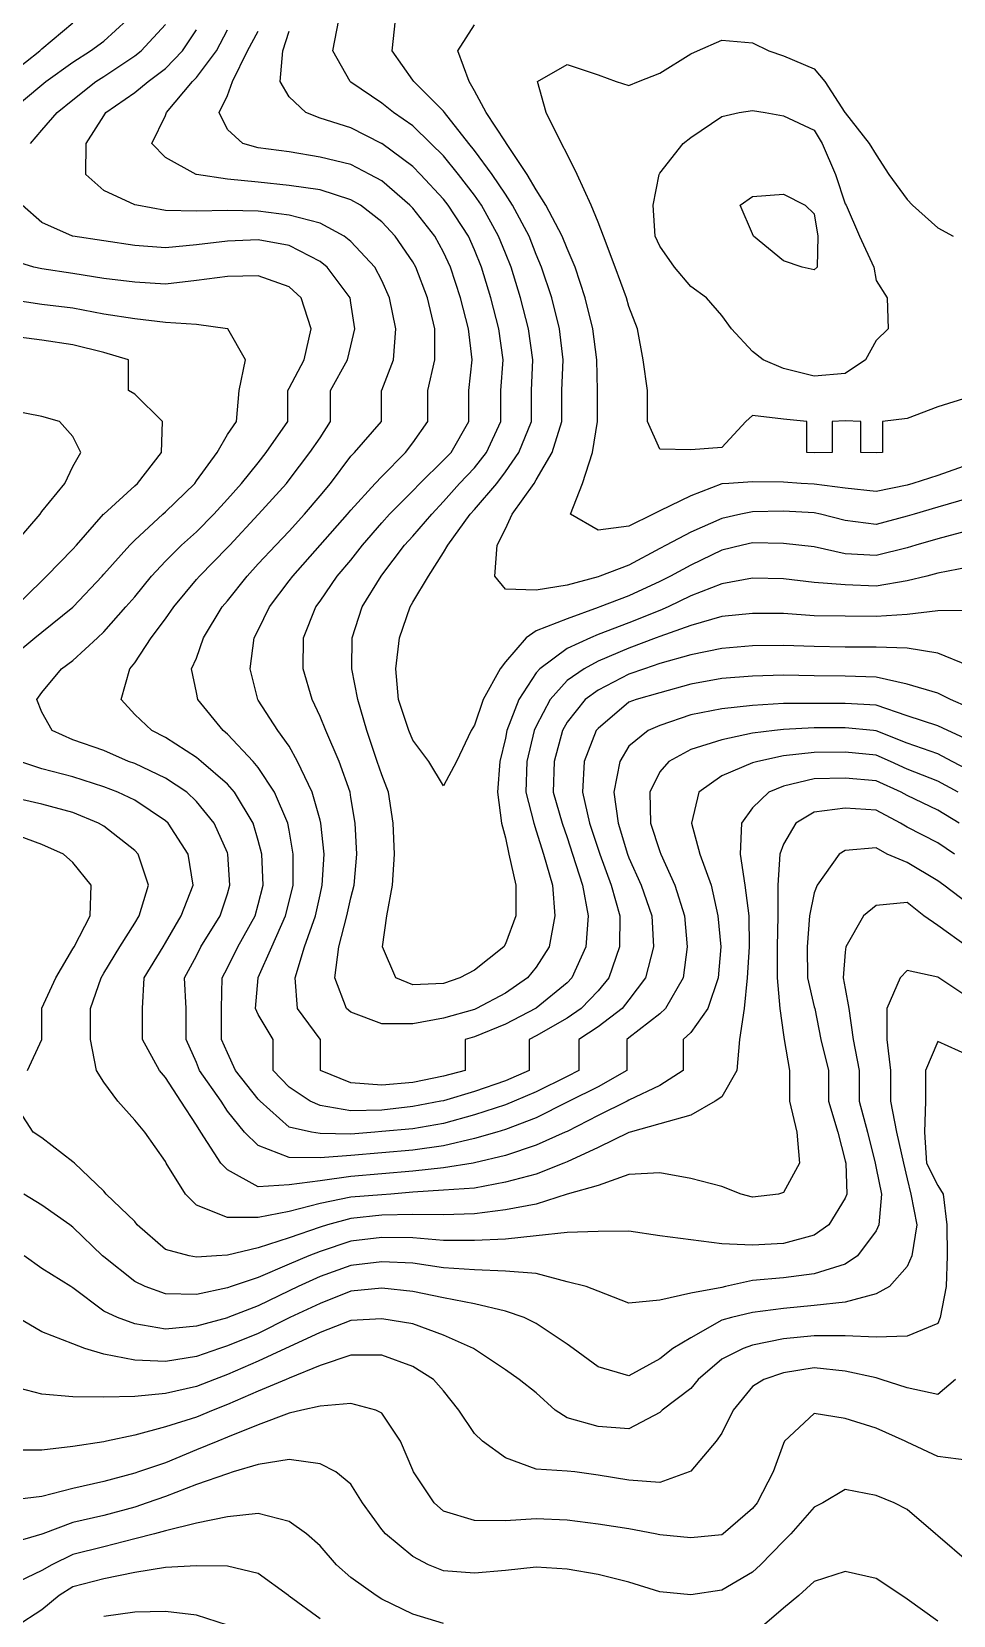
# Model space of a CAD drawing. Header units: inches. Extents: x 450896 to 463247, y 7386701 to 7399440.
# Drawn here: x 452295 to 453169, y 7389588 to 7391089 of the extents above; entities that cross this region are included whole.
import ezdxf

# ---------------------------------------------------------------- set-up
doc = ezdxf.new("R2010")
doc.units = ezdxf.units.IN
doc.header["$MEASUREMENT"] = 0

msp = doc.modelspace()

# ---------------------------------------------------------------- linework, layer by layer
for points, elevation in [([(452275.7, 7391014), (452304.9, 7391038.4), (452308.6, 7391041.3), (452334.2, 7391059.7), (452351, 7391070.6), (452363.5, 7391079.7), (452385.7, 7391099.8)], 560), ([(452275.7, 7391049.1), (452302.9, 7391070.6), (452304.9, 7391072.3), (452334.2, 7391097)], 540), ([(452294, 7390982.7), (452304.9, 7390995.3), (452319.2, 7391012), (452334.2, 7391024), (452356, 7391041.3), (452363.5, 7391046.2), (452392.8, 7391065.9), (452398.8, 7391070.6), (452422.1, 7391095.5)], 580), ([(453183.6, 7390615.9), (453154.3, 7390607.8), (453133.5, 7390602), (453125, 7390599.5), (453095.7, 7390592.2), (453066.4, 7390593.6), (453037.1, 7390600.4), (453022.5, 7390602), (453007.8, 7390603.4), (452978.5, 7390604.1), (452969, 7390602), (452949.3, 7390597.3), (452920, 7390582.9), (452900.9, 7390572.7), (452890.7, 7390567.6), (452861.4, 7390554), (452833.9, 7390543.4), (452832.1, 7390542.8), (452802.8, 7390532.2), (452773.5, 7390520.6), (452763.8, 7390514.1), (452744.2, 7390491.3), (452739.2, 7390484.8), (452723.3, 7390455.5), (452715, 7390431.2), (452711.8, 7390426.2), (452698, 7390397), (452685.7, 7390373.8), (452671.8, 7390397), (452656.4, 7390417), (452652.6, 7390426.2), (452642.8, 7390455.5), (452640.3, 7390484.8), (452644, 7390514.1), (452653.9, 7390543.4), (452656.4, 7390547.8), (452671.3, 7390572.7), (452685.7, 7390595.1), (452689.6, 7390602), (452710.9, 7390631.3), (452715, 7390635.7), (452736.2, 7390660.5), (452744.2, 7390671.3), (452756.9, 7390689.8), (452769.1, 7390719.1), (452769.1, 7390748.4), (452770.3, 7390777.7), (452766.1, 7390807), (452758.5, 7390836.3), (452749.7, 7390865.6), (452744.2, 7390878.8), (452737.7, 7390894.8), (452721.6, 7390924.1), (452715, 7390933.8), (452699.8, 7390953.4), (452685.7, 7390970.9), (452673.7, 7390982.7), (452656.4, 7390999.3), (452638.2, 7391012), (452627.1, 7391020.8), (452597.8, 7391040.8), (452597.1, 7391041.3), (452580.8, 7391070.6), (452586.5, 7391099.8)], 680), ([(453183.6, 7390646.6), (453154.3, 7390637.9), (453131.7, 7390631.3), (453125, 7390629.3), (453095.7, 7390621.6), (453066.4, 7390625.2), (453043.1, 7390631.3), (453037.1, 7390632.6), (453007.8, 7390634.2), (452978.5, 7390633.6), (452967.6, 7390631.3), (452949.3, 7390627.2), (452920, 7390614.2), (452896.8, 7390602), (452890.7, 7390598.8), (452861.4, 7390583.1), (452833.9, 7390572.7), (452832.1, 7390572), (452802.8, 7390564.1), (452773.5, 7390559.2), (452744.2, 7390560.2), (452734.2, 7390572.7), (452736.5, 7390602), (452744.2, 7390617.3), (452750.6, 7390631.3), (452771.4, 7390660.5), (452773.5, 7390664), (452788.7, 7390689.8), (452797.9, 7390719.1), (452797.9, 7390748.4), (452799.1, 7390777.7), (452795.7, 7390807), (452788.3, 7390836.3), (452778.5, 7390865.6), (452773.5, 7390877.6), (452766.8, 7390894.8), (452750.9, 7390924.1), (452744.2, 7390934.5), (452731.7, 7390953.4), (452715, 7390975.9), (452709.5, 7390982.7), (452686.6, 7391012), (452685.7, 7391013.4), (452657.5, 7391041.3), (452656.4, 7391042.8), (452636.9, 7391070.6), (452640.1, 7391099.8)], 700), ([(453183.6, 7390678.5), (453154.3, 7390667.9), (453130.6, 7390660.5), (453125, 7390658.9), (453095.7, 7390652.8), (453066.4, 7390656), (453037.1, 7390659.7), (453024.7, 7390660.5), (453007.8, 7390661.7), (452978.5, 7390661.9), (452956.2, 7390660.5), (452949.3, 7390660.1), (452920, 7390648.8), (452890.7, 7390634.6), (452884.4, 7390631.3), (452861.4, 7390620), (452832.1, 7390616), (452806.1, 7390631.3), (452817.3, 7390660.5), (452826.9, 7390689.8), (452831.6, 7390719.1), (452831.6, 7390748.4), (452831, 7390777.7), (452827.3, 7390807), (452819.9, 7390836.3), (452810.4, 7390865.6), (452802.8, 7390883), (452798.2, 7390894.8), (452782.5, 7390924.1), (452773.5, 7390938.6), (452764.9, 7390953.4), (452745.2, 7390982.7), (452744.2, 7390984.3), (452726, 7391012), (452715, 7391032.7), (452710, 7391041.3), (452699.3, 7391070.6), (452715, 7391095.3)], 720), ([(453183.6, 7390448), (453166.2, 7390455.5), (453154.3, 7390461.5), (453125, 7390470.2), (453095.7, 7390476.9), (453066.4, 7390477.7), (453037.1, 7390478), (453007.8, 7390478.6), (452978.5, 7390477.8), (452949.3, 7390475.6), (452920, 7390470.2), (452890.7, 7390461.9), (452868.1, 7390455.5), (452861.4, 7390453.1), (452832.1, 7390428.3), (452830.4, 7390426.2), (452819, 7390397), (452817.2, 7390367.7), (452824, 7390338.4), (452832.1, 7390313.9), (452833.7, 7390309.1), (452844.4, 7390279.8), (452852.9, 7390250.5), (452852.5, 7390221.2), (452842.4, 7390191.9), (452832.1, 7390179.6), (452816, 7390162.7), (452802.8, 7390153.7), (452773.5, 7390136.7), (452766.8, 7390133.4), (452766.8, 7390104.1), (452744.2, 7390094.3), (452715, 7390084.2), (452685.7, 7390075.3), (452683.2, 7390074.8), (452656.4, 7390069.7), (452627.1, 7390066.5), (452597.8, 7390065.7), (452568.5, 7390070.7), (452559.1, 7390074.8), (452539.2, 7390088.1), (452524.1, 7390104.1), (452524.1, 7390133.4), (452509.9, 7390157.1), (452507.2, 7390162.7), (452509.9, 7390191.9), (452509.9, 7390192.1), (452522.9, 7390221.2), (452535.7, 7390250.5), (452539.2, 7390264.2), (452543.1, 7390279.8), (452543.1, 7390309.1), (452539.2, 7390331.7), (452538, 7390338.4), (452525.3, 7390367.7), (452509.9, 7390391.1), (452505.1, 7390397), (452480.7, 7390422.8), (452476.6, 7390426.2), (452452.6, 7390455.5), (452451.4, 7390462.3), (452446.8, 7390484.8), (452451.4, 7390494.9), (452458.1, 7390514.1), (452475.6, 7390543.4), (452480.7, 7390549.3), (452499.4, 7390572.7), (452509.9, 7390584.1), (452526.5, 7390602), (452539.2, 7390615.3), (452553.7, 7390631.3), (452568.5, 7390648.8), (452578.4, 7390660.5), (452597.8, 7390686.2), (452601.3, 7390689.8), (452626.9, 7390719.1), (452626.9, 7390748.4), (452627.1, 7390748.8), (452638.3, 7390777.7), (452640.4, 7390807), (452634.5, 7390836.3), (452627.1, 7390852.9), (452620.6, 7390865.6), (452597.8, 7390889.9), (452591.3, 7390894.8), (452568.5, 7390907.2), (452539.2, 7390914.7), (452509.9, 7390918.4), (452480.7, 7390919.1), (452451.4, 7390918.5), (452422.1, 7390919.3), (452394.8, 7390924.1), (452392.8, 7390924.6), (452363.5, 7390938), (452346.6, 7390953.4), (452346.9, 7390982.7), (452363.5, 7391009), (452365.5, 7391012), (452392.8, 7391031.1), (452405.5, 7391041.3), (452422.1, 7391053.7), (452438.2, 7391070.6), (452451.4, 7391090.4)], 600), ([(453183.6, 7390487.4), (453154.3, 7390499.5), (453125, 7390504.2), (453095.7, 7390505.1), (453066.4, 7390505.3), (453037.1, 7390506), (453007.8, 7390506.9), (452978.5, 7390506.5), (452949.3, 7390503.9), (452920, 7390498.1), (452890.7, 7390489.8), (452876.2, 7390484.8), (452861.4, 7390479.7), (452832.1, 7390464.6), (452819.9, 7390455.5), (452802.8, 7390434.2), (452798.3, 7390426.2), (452790.4, 7390397), (452789.5, 7390367.7), (452798.1, 7390338.4), (452802.8, 7390324.7), (452807.9, 7390309.1), (452817.4, 7390279.8), (452822.6, 7390250.5), (452820.5, 7390221.2), (452807.3, 7390191.9), (452802.8, 7390187.2), (452773.5, 7390163.1), (452772.9, 7390162.7), (452744.2, 7390148), (452715, 7390136), (452706.2, 7390133.4), (452706.2, 7390104.1), (452685.7, 7390098.5), (452656.4, 7390092.5), (452627.1, 7390090), (452597.8, 7390092.3), (452569.1, 7390104.1), (452569.1, 7390133.4), (452568.5, 7390133.8), (452547.2, 7390162.7), (452545.1, 7390191.9), (452553.8, 7390221.2), (452564.2, 7390250.5), (452568.5, 7390270.6), (452570.6, 7390279.8), (452572.6, 7390309.1), (452569.3, 7390338.4), (452568.5, 7390341.3), (452561.1, 7390367.7), (452547.3, 7390397), (452539.2, 7390411.4), (452528.6, 7390426.2), (452509.9, 7390455.1), (452509.7, 7390455.5), (452502.4, 7390484.8), (452506, 7390514.1), (452509.9, 7390521.4), (452520.6, 7390543.4), (452539.2, 7390568), (452542.8, 7390572.7), (452568.5, 7390601.8), (452568.6, 7390602), (452594.7, 7390631.3), (452597.8, 7390635), (452620.8, 7390660.5), (452627.1, 7390667), (452649.6, 7390689.8), (452656.4, 7390699), (452670.8, 7390719.1), (452670.8, 7390748.4), (452677.4, 7390777.7), (452677.4, 7390807), (452670.3, 7390836.3), (452659.3, 7390865.6), (452656.4, 7390870.5), (452639.6, 7390894.8), (452627.1, 7390908.5), (452606.8, 7390924.1), (452597.8, 7390929.3), (452568.5, 7390938.6), (452539.2, 7390942.9), (452509.9, 7390945.9), (452480.7, 7390948.9), (452451.4, 7390953.3), (452451, 7390953.4), (452422.1, 7390969.4), (452409, 7390982.7), (452422.1, 7391009.3), (452423, 7391012), (452447.7, 7391041.3), (452451.4, 7391045.1), (452470.3, 7391070.6), (452480.7, 7391090.5)], 620), ([(453183.6, 7390540.1), (453154.3, 7390539.6), (453125, 7390536.1), (453095.7, 7390534.3), (453066.4, 7390534.6), (453037.1, 7390535), (453007.8, 7390537.2), (452978.5, 7390537.3), (452949.3, 7390534.3), (452920, 7390525.7), (452890.7, 7390515.5), (452887.1, 7390514.1), (452861.4, 7390504.3), (452832.1, 7390492), (452818.8, 7390484.8), (452802.8, 7390473.7), (452786.8, 7390455.5), (452773.5, 7390430.4), (452771.6, 7390426.2), (452764.6, 7390397), (452763.6, 7390367.7), (452771.1, 7390338.4), (452773.5, 7390331.1), (452780.5, 7390309.1), (452788.9, 7390279.8), (452791, 7390250.5), (452785.7, 7390221.2), (452773.5, 7390201.9), (452765.3, 7390191.9), (452744.2, 7390177.2), (452716.8, 7390162.7), (452715, 7390161.9), (452685.7, 7390153.6), (452656.4, 7390148.1), (452627.1, 7390148.2), (452597.8, 7390159.3), (452593.7, 7390162.7), (452582.5, 7390191.9), (452586.5, 7390221.2), (452594, 7390250.5), (452597.8, 7390267.6), (452600.9, 7390279.8), (452603.4, 7390309.1), (452601.7, 7390338.4), (452597.8, 7390362.7), (452597, 7390367.7), (452586.8, 7390397), (452574.1, 7390426.2), (452568.5, 7390439.4), (452561, 7390455.5), (452552.6, 7390484.8), (452553, 7390514.1), (452564.5, 7390543.4), (452568.5, 7390548.9), (452584.9, 7390572.7), (452597.8, 7390587.8), (452608.9, 7390602), (452627.1, 7390623.1), (452634.4, 7390631.3), (452656.4, 7390653.3), (452663.1, 7390660.5), (452685.7, 7390682.5), (452692.7, 7390689.8), (452709.5, 7390719.1), (452709.5, 7390748.4), (452712.6, 7390777.7), (452709.2, 7390807), (452701.7, 7390836.3), (452692.2, 7390865.6), (452685.7, 7390879.8), (452677.4, 7390894.8), (452656.4, 7390921.3), (452653.8, 7390924.1), (452627.1, 7390947.2), (452615.7, 7390953.4), (452597.8, 7390962.7), (452568.5, 7390969.8), (452539.2, 7390974.7), (452509.9, 7390978.5), (452495.3, 7390982.7), (452480.7, 7390996), (452472.8, 7391012), (452480.7, 7391028.1), (452485.5, 7391041.3), (452499.8, 7391070.6), (452509.9, 7391089.1)], 640), ([(453183.6, 7390581.1), (453154.3, 7390575.3), (453143.8, 7390572.7), (453125, 7390568), (453095.7, 7390563), (453066.4, 7390564.2), (453037.1, 7390566.5), (453007.8, 7390570.1), (452978.5, 7390570.8), (452949.3, 7390565.4), (452920, 7390553.8), (452898.5, 7390543.4), (452890.7, 7390540.1), (452861.4, 7390528.4), (452832.1, 7390517.1), (452824.8, 7390514.1), (452802.8, 7390503.9), (452776.9, 7390484.8), (452773.5, 7390480.8), (452757.1, 7390455.5), (452745.7, 7390426.2), (452744.2, 7390419.1), (452739, 7390397), (452736.7, 7390367.7), (452740.5, 7390338.4), (452744.2, 7390324.4), (452747.6, 7390309.1), (452754.1, 7390279.8), (452754.1, 7390250.5), (452744.2, 7390223.9), (452742.7, 7390221.2), (452715, 7390199.2), (452701.1, 7390191.9), (452685.7, 7390186.5), (452656.4, 7390185.1), (452640.3, 7390191.9), (452627.7, 7390221.2), (452632, 7390250.5), (452637.2, 7390279.8), (452639.1, 7390309.1), (452637.8, 7390338.4), (452633.5, 7390367.7), (452627.1, 7390384.1), (452622.8, 7390397), (452612.8, 7390426.2), (452604.3, 7390455.5), (452598.6, 7390484.8), (452598.9, 7390514.1), (452608.6, 7390543.4), (452626.4, 7390572.7), (452627.1, 7390573.6), (452648.7, 7390602), (452656.4, 7390610.4), (452674.5, 7390631.3), (452685.7, 7390643.4), (452700.9, 7390660.5), (452715, 7390675.2), (452726.2, 7390689.8), (452739.9, 7390719.1), (452739.9, 7390748.4), (452742, 7390777.7), (452737.9, 7390807), (452730.6, 7390836.3), (452721.7, 7390865.6), (452715, 7390882), (452709.2, 7390894.8), (452690.1, 7390924.1), (452685.7, 7390929.9), (452663.9, 7390953.4), (452656.4, 7390960.8), (452627.1, 7390982.6), (452626.9, 7390982.7), (452597.8, 7390997.6), (452568.5, 7391006.6), (452555.2, 7391012), (452539.2, 7391026.9), (452530.8, 7391041.3), (452533.2, 7391070.6), (452539.2, 7391089.2)], 660), ([(453101.7, 7390689.8), (453095.7, 7390689.3), (453081.2, 7390689.8), (453081.2, 7390719.1), (453066.4, 7390719.7), (453054, 7390719.1), (453054, 7390689.8), (453037.1, 7390689.3), (453030.1, 7390689.8), (453030.1, 7390719.1), (453007.8, 7390721.5), (452978.5, 7390724.9), (452972.1, 7390719.1), (452949.3, 7390694.6), (452920, 7390692.3), (452890.7, 7390693), (452878.9, 7390719.1), (452878.9, 7390748.4), (452874.8, 7390777.7), (452869.4, 7390807), (452861.4, 7390828.2), (452859, 7390836.3), (452848.4, 7390865.6), (452837.2, 7390894.8), (452832.1, 7390908.2), (452825.7, 7390924.1), (452812.4, 7390953.4), (452802.8, 7390972.5), (452797.5, 7390982.7), (452782.9, 7391012), (452774.7, 7391041.3), (452802.8, 7391057.6), (452832.1, 7391047.9), (452849.2, 7391041.3), (452861.4, 7391037.5), (452870.4, 7391041.3), (452890.7, 7391049.3), (452920, 7391067.8), (452926.4, 7391070.6), (452949.3, 7391080.5), (452978.5, 7391078.1), (452994, 7391070.6), (453007.8, 7391065.7), (453037.1, 7391053.3), (453047.1, 7391041.3), (453066.2, 7391012), (453066.4, 7391011.7), (453089.2, 7390982.7), (453095.7, 7390971.8), (453107.8, 7390953.4), (453125, 7390929.7), (453130.3, 7390924.1), (453154.3, 7390902.7), (453168.9, 7390894.8)], 740), ([(453085.6, 7390777.7), (453066.4, 7390764.7), (453037.1, 7390762.1), (453007.8, 7390769.4), (452988.7, 7390777.7), (452978.5, 7390785.4), (452958.5, 7390807), (452949.3, 7390819.6), (452935, 7390836.3), (452920, 7390847), (452904.6, 7390865.6), (452890.7, 7390885.5), (452886.4, 7390894.8), (452884.5, 7390924.1), (452890, 7390953.4), (452890.7, 7390954.5), (452912.8, 7390982.7), (452920, 7390988.5), (452949.3, 7391008.3), (452966, 7391012), (452978.5, 7391014.1), (452990.4, 7391012), (453007.8, 7391008.8), (453037.1, 7390995.4), (453044.7, 7390982.7), (453057.3, 7390953.4), (453066.4, 7390925.6), (453067.2, 7390924.1), (453080, 7390894.8), (453093.5, 7390865.6), (453095.7, 7390852.7), (453106.2, 7390836.3), (453107.2, 7390807), (453095.7, 7390795.8), (453085.6, 7390777.7)], 760), ([(453039.8, 7390865.6), (453037.1, 7390863), (453025.7, 7390865.6), (453007.8, 7390871.3), (452979.6, 7390894.8), (452978.5, 7390897.2), (452966.8, 7390924.1), (452978.5, 7390932.5), (453007.8, 7390934.8), (453028.5, 7390924.1), (453037.1, 7390915.9), (453040.5, 7390894.8), (453039.8, 7390865.6)], 780), ([(453183.6, 7390417), (453163.6, 7390426.2), (453154.3, 7390430.7), (453125, 7390440.3), (453095.7, 7390450.4), (453066.4, 7390451.9), (453037.1, 7390451.7), (453007.8, 7390452), (452978.5, 7390449.8), (452949.3, 7390446.7), (452920, 7390441.1), (452890.7, 7390431), (452879.6, 7390426.2), (452861.4, 7390411.4), (452852.7, 7390397), (452847.2, 7390367.7), (452851.3, 7390338.4), (452860.1, 7390309.1), (452861.4, 7390305.7), (452873, 7390279.8), (452883.1, 7390250.5), (452884.6, 7390221.2), (452877.2, 7390191.9), (452861.4, 7390170.8), (452854.8, 7390162.7), (452832.1, 7390145.4), (452813.8, 7390133.4), (452813.8, 7390104.1), (452802.8, 7390098.2), (452773.5, 7390083.6), (452752.5, 7390074.8), (452744.2, 7390071.3), (452715, 7390062), (452685.7, 7390053.8), (452656.4, 7390048.6), (452627.1, 7390046), (452620.6, 7390045.5), (452597.8, 7390043.6), (452568.5, 7390044.4), (452560.3, 7390045.5), (452539.2, 7390050.2), (452511.8, 7390074.8), (452509.9, 7390076.7), (452488.4, 7390104.1), (452480.7, 7390120.8), (452475.2, 7390133.4), (452475.2, 7390162.7), (452475.8, 7390191.9), (452480.7, 7390201.4), (452490.5, 7390221.2), (452506.9, 7390250.5), (452509.9, 7390261.4), (452514.5, 7390279.8), (452513.2, 7390309.1), (452509.9, 7390321.9), (452505, 7390338.4), (452487.3, 7390367.7), (452480.7, 7390375.4), (452455.9, 7390397), (452451.4, 7390400.8), (452422.1, 7390419.6), (452409, 7390426.2), (452392.8, 7390441.4), (452379.9, 7390455.5), (452388.2, 7390484.8), (452392.8, 7390490.4), (452408.3, 7390514.1), (452422.1, 7390532.2), (452429.8, 7390543.4), (452451.4, 7390569.4), (452454.2, 7390572.7), (452480.7, 7390599.6), (452482.9, 7390602), (452509.9, 7390630.9), (452510.2, 7390631.3), (452536.6, 7390660.5), (452539.2, 7390664), (452558.9, 7390689.8), (452568.5, 7390703.6), (452578.6, 7390719.1), (452578.6, 7390748.4), (452594.7, 7390777.7), (452597.8, 7390790.8), (452601.5, 7390807), (452597.8, 7390831.5), (452597, 7390836.3), (452575.2, 7390865.6), (452568.5, 7390870.9), (452539.2, 7390885.9), (452509.9, 7390891.5), (452480.7, 7390890), (452451.4, 7390886.7), (452422.1, 7390883.7), (452392.8, 7390885.9), (452363.5, 7390890.3), (452334.2, 7390894.7), (452333.8, 7390894.8), (452304.9, 7390907.9), (452286, 7390924.1)], 580), ([(453183.6, 7390388.6), (453167.9, 7390397), (453154.3, 7390404), (453125, 7390414.2), (453095.7, 7390426), (453093.3, 7390426.2), (453066.4, 7390428.8), (453037.1, 7390428.7), (453007.8, 7390427.2), (452999.5, 7390426.2), (452978.5, 7390423.6), (452949.3, 7390417.5), (452920, 7390408.4), (452899.2, 7390397), (452890.7, 7390387), (452881.1, 7390367.7), (452881.8, 7390338.4), (452890.7, 7390311.5), (452891.6, 7390309.1), (452905, 7390279.8), (452914.1, 7390250.5), (452916.7, 7390221.2), (452912.7, 7390191.9), (452896, 7390162.7), (452890.7, 7390157.6), (452861.4, 7390134.8), (452859.5, 7390133.4), (452859.5, 7390104.1), (452832.1, 7390088.5), (452804.7, 7390074.8), (452802.8, 7390073.8), (452773.5, 7390059), (452744.2, 7390047.9), (452736, 7390045.5), (452715, 7390039.4), (452685.7, 7390032.7), (452656.4, 7390028.5), (452627.1, 7390025.9), (452597.8, 7390023.4), (452568.5, 7390021.1), (452539.2, 7390021.4), (452509.9, 7390032.9), (452497, 7390045.5), (452480.7, 7390065.5), (452474.7, 7390074.8), (452454.3, 7390104.1), (452451.4, 7390111.4), (452441.5, 7390133.4), (452441.5, 7390162.7), (452440, 7390191.9), (452451.4, 7390212.7), (452455.6, 7390221.2), (452473.8, 7390250.5), (452480.7, 7390271.4), (452483.1, 7390279.8), (452481.1, 7390309.1), (452480.7, 7390310.2), (452468.3, 7390338.4), (452451.4, 7390358.9), (452442.1, 7390367.7), (452422.1, 7390381), (452392.8, 7390394.9), (452387.1, 7390397), (452363.5, 7390407.2), (452334.2, 7390417.3), (452314.6, 7390426.2), (452304.9, 7390443.7), (452300, 7390455.5), (452304.9, 7390462.3), (452323.4, 7390484.8), (452334.2, 7390492.7), (452357.7, 7390514.1), (452363.5, 7390519.8), (452384.3, 7390543.4), (452392.8, 7390553.1), (452408.8, 7390572.7), (452422.1, 7390586.9), (452437.3, 7390602), (452451.4, 7390614.5), (452467.9, 7390631.3), (452480.7, 7390645.4), (452494.2, 7390660.5), (452509.9, 7390680), (452517.5, 7390689.8), (452538.1, 7390719.1), (452538.1, 7390748.4), (452539.2, 7390750.6), (452553.4, 7390777.7), (452560.2, 7390807), (452550.7, 7390836.3), (452539.2, 7390846.7), (452509.9, 7390857.2), (452480.7, 7390856.5), (452451.4, 7390852.7), (452422.1, 7390849.3), (452392.8, 7390851.3), (452363.5, 7390854.6), (452334.2, 7390859.4), (452304.9, 7390863.8), (452297.3, 7390865.6), (452275.7, 7390872.2)], 560), ([(452275.7, 7390495.5), (452298.1, 7390514.1), (452304.9, 7390519.4), (452334.2, 7390543.1), (452334.5, 7390543.4), (452361.9, 7390572.7), (452363.5, 7390574.4), (452388.3, 7390602), (452392.8, 7390606.6), (452419.6, 7390631.3), (452422.1, 7390633.4), (452449.7, 7390660.5), (452451.4, 7390663), (452471, 7390689.8), (452480.7, 7390706.8), (452489.2, 7390719.1), (452491.9, 7390748.4), (452498, 7390777.7), (452481, 7390807), (452480.7, 7390807.1), (452451.4, 7390811), (452422.1, 7390813), (452392.8, 7390816.5), (452363.5, 7390820.9), (452334.2, 7390826.6), (452304.9, 7390830.2), (452275.7, 7390834.6)], 540), ([(452279.6, 7390543.4), (452304.9, 7390568.2), (452309.3, 7390572.7), (452334.2, 7390598.3), (452337.6, 7390602), (452363.4, 7390631.3), (452363.5, 7390631.4), (452392.8, 7390658.2), (452395.5, 7390660.5), (452418.1, 7390689.8), (452419.3, 7390719.1), (452392.8, 7390745.2), (452386.9, 7390748.4), (452386.9, 7390777.7), (452363.5, 7390784.7), (452334.2, 7390791.7), (452304.9, 7390796.4), (452275.7, 7390799.9)], 520), ([(453183.6, 7390742.2), (453154.3, 7390733.2), (453125, 7390722.1), (453101.7, 7390719.1), (453101.7, 7390689.8)], 740), ([(452278, 7390602), (452303.3, 7390631.3), (452304.9, 7390633.7), (452326.6, 7390660.5), (452334.2, 7390676.6), (452341.7, 7390689.8), (452334.2, 7390704.9), (452321.5, 7390719.1), (452304.9, 7390724), (452275.7, 7390729.5)], 500), ([(453173.4, 7390367.7), (453154.3, 7390378.3), (453125, 7390389.7), (453109.3, 7390397), (453095.7, 7390402.9), (453066.4, 7390405.6), (453037.1, 7390405.3), (453007.8, 7390402.1), (452983.5, 7390397), (452978.5, 7390395.5), (452949.3, 7390383.4), (452927.5, 7390367.7), (452920.6, 7390338.4), (452928.6, 7390309.1), (452939.3, 7390279.8), (452945.8, 7390250.5), (452948.6, 7390221.2), (452946, 7390191.9), (452936.3, 7390162.7), (452920, 7390140.1), (452912.8, 7390133.4), (452912.8, 7390104.1), (452890.7, 7390089.9), (452861.4, 7390075.7), (452859.6, 7390074.8), (452832.1, 7390061.2), (452802.8, 7390046.3), (452801, 7390045.5), (452773.5, 7390033.1), (452744.2, 7390023.5), (452715, 7390016.4), (452713.8, 7390016.2), (452685.7, 7390011.7), (452656.4, 7390008.6), (452627.1, 7390005.9), (452597.8, 7390003.5), (452568.5, 7389999.5), (452539.2, 7389995.5), (452509.9, 7389993.8), (452480.7, 7390009.7), (452474.5, 7390016.2), (452455.4, 7390045.5), (452451.4, 7390052.2), (452436.7, 7390074.8), (452422.1, 7390097.3), (452416.2, 7390104.1), (452400.1, 7390133.4), (452400.1, 7390162.7), (452401.7, 7390191.9), (452419.8, 7390221.2), (452422.1, 7390225), (452437, 7390250.5), (452448.3, 7390279.8), (452443.6, 7390309.1), (452424.5, 7390338.4), (452422.1, 7390340.7), (452392.8, 7390360.2), (452376.8, 7390367.7), (452363.5, 7390372.8), (452334.2, 7390382.2), (452304.9, 7390389.8), (452283.8, 7390397)], 540), ([(453174.3, 7390338.4), (453154.3, 7390350.8), (453125, 7390364.5), (453119.4, 7390367.7), (453095.7, 7390378.7), (453066.4, 7390381.2), (453037.1, 7390380.4), (453007.8, 7390373.5), (452994, 7390367.7), (452978.5, 7390353), (452968.2, 7390338.4), (452966.8, 7390309.1), (452971.3, 7390279.8), (452974.9, 7390250.5), (452975.4, 7390221.2), (452973.5, 7390191.9), (452970.7, 7390162.7), (452966.1, 7390133.4), (452963.7, 7390104.1), (452949.3, 7390079.1), (452943, 7390074.8), (452920, 7390061.7), (452890.7, 7390053.5), (452862.4, 7390045.5), (452861.4, 7390045.2), (452832.1, 7390030.9), (452802.8, 7390017.5), (452799.6, 7390016.2), (452773.5, 7390005.8), (452744.2, 7389998.1), (452715, 7389992.4), (452685.7, 7389990.4), (452656.4, 7389988.7), (452635.8, 7389986.9), (452627.1, 7389986.2), (452597.8, 7389983.8), (452568.5, 7389977.8), (452539.2, 7389970.4), (452509.9, 7389964.5), (452480.7, 7389964.7), (452451.4, 7389976.4), (452441.1, 7389986.9), (452422.8, 7390016.2), (452422.1, 7390017.7), (452402.4, 7390045.5), (452392.8, 7390056.9), (452376.9, 7390074.8), (452363.5, 7390092.8), (452356.6, 7390104.1), (452350.8, 7390133.4), (452350.8, 7390162.7), (452360.9, 7390191.9), (452363.5, 7390196.1), (452378.8, 7390221.2), (452392.8, 7390243.6), (452397.1, 7390250.5), (452405.9, 7390279.8), (452396, 7390309.1), (452392.8, 7390312.6), (452363.5, 7390335.5), (452358.6, 7390338.4), (452334.2, 7390348.4), (452304.9, 7390356.3), (452275.7, 7390363.2)], 520), ([(453169.9, 7390309.1), (453154.3, 7390319.7), (453125, 7390334.6), (453118.8, 7390338.4), (453095.7, 7390350.8), (453066.4, 7390352.7), (453037.1, 7390348.8), (453019.5, 7390338.4), (453007.8, 7390318.5), (453004.5, 7390309.1), (453002.6, 7390279.8), (453002.4, 7390250.5), (453001.9, 7390221.2), (453001.9, 7390191.9), (453004.4, 7390162.7), (453007.8, 7390137.8), (453008.5, 7390133.4), (453013.5, 7390104.1), (453013.5, 7390074.8), (453020.6, 7390045.5), (453023.1, 7390016.2), (453007.8, 7389988.4), (453003.3, 7389986.9), (452978.5, 7389983.8), (452967.9, 7389986.9), (452949.3, 7389994.1), (452920, 7390001.6), (452890.7, 7390007), (452861.4, 7390005.4), (452832.1, 7389995.1), (452802.9, 7389986.9), (452802.8, 7389986.9), (452773.5, 7389977.3), (452744.2, 7389971.8), (452715, 7389968.1), (452685.7, 7389967.1), (452656.4, 7389967.5), (452627.1, 7389966.8), (452597.8, 7389963.7), (452575.7, 7389957.6), (452568.5, 7389955.4), (452539.2, 7389945.4), (452509.9, 7389935.8), (452480.7, 7389929), (452470.4, 7389928.4), (452451.4, 7389927.1), (452444.6, 7389928.4), (452422.1, 7389934.4), (452395.2, 7389957.6), (452392.8, 7389960.9), (452365.9, 7389986.9), (452363.5, 7389989.5), (452335.9, 7390016.2), (452334.2, 7390017.5), (452304.9, 7390040.2), (452296.7, 7390045.5), (452277.5, 7390074.8)], 500), ([(452291.2, 7390104.1), (452304.8, 7390133.4), (452304.8, 7390162.7), (452304.9, 7390162.9), (452318.2, 7390191.9), (452334.2, 7390219.2), (452335.4, 7390221.2), (452350.7, 7390250.5), (452351.6, 7390279.8), (452334.2, 7390301.2), (452325.2, 7390309.1), (452304.9, 7390318.3), (452275.7, 7390328.8)], 500), ([(453183.6, 7390261.7), (453159.8, 7390279.8), (453154.3, 7390283.6), (453125, 7390301.1), (453106.3, 7390309.1), (453095.7, 7390314.9), (453066.4, 7390312.4), (453060.6, 7390309.1), (453039.8, 7390279.8), (453037.1, 7390272.5), (453032.6, 7390250.5), (453030.4, 7390221.2), (453030.8, 7390191.9), (453037.1, 7390164.3), (453037.5, 7390162.7), (453043.3, 7390133.4), (453050.5, 7390104.1), (453050.5, 7390074.8), (453059.4, 7390045.5), (453066.4, 7390018.4), (453066.9, 7390016.2), (453067.9, 7389986.9), (453066.4, 7389982.9), (453050.9, 7389957.6), (453037.1, 7389947.9), (453007.8, 7389940.1), (452978.5, 7389938.4), (452949.3, 7389939.6), (452920, 7389943.3), (452890.7, 7389947.1), (452861.4, 7389951.7), (452832.1, 7389951.5), (452802.8, 7389950.5), (452773.5, 7389947.1), (452744.2, 7389944.2), (452715, 7389942.7), (452685.7, 7389942.7), (452656.4, 7389945.2), (452627.1, 7389945.7), (452597.8, 7389942.1), (452568.5, 7389932.5), (452557.8, 7389928.4), (452539.2, 7389920.3), (452509.9, 7389907.7), (452484.3, 7389899.1), (452480.7, 7389897.8), (452451.4, 7389891.6), (452422.1, 7389892.4), (452402.8, 7389899.1), (452392.8, 7389904), (452363.5, 7389927.2), (452362.2, 7389928.4), (452334.2, 7389955.5), (452331.3, 7389957.6), (452304.9, 7389976.2), (452287.7, 7389986.9)], 480), ([(453182.4, 7390221.2), (453154.3, 7390241.4), (453141, 7390250.5), (453125, 7390263.3), (453095.7, 7390260.3), (453083.7, 7390250.5), (453067.1, 7390221.2), (453066.4, 7390216), (453064.5, 7390191.9), (453066.4, 7390181.7), (453069.8, 7390162.7), (453073.8, 7390133.4), (453079.6, 7390104.1), (453079.6, 7390074.8), (453087.4, 7390045.5), (453094.7, 7390016.2), (453095.7, 7390011.3), (453100.8, 7389986.9), (453098.2, 7389957.6), (453095.7, 7389952.1), (453078.2, 7389928.4), (453066.4, 7389920.5), (453037.1, 7389911.3), (453007.8, 7389907.4), (452978.5, 7389904.9), (452952.8, 7389899.1), (452949.3, 7389898.3), (452920, 7389893), (452890.7, 7389886.2), (452861.4, 7389883.4), (452832.1, 7389894.9), (452820.7, 7389899.1), (452802.8, 7389903.8), (452773.5, 7389911.5), (452744.2, 7389913.6), (452715, 7389915), (452685.7, 7389916.9), (452656.4, 7389921.2), (452627.1, 7389922.5), (452597.8, 7389919.2), (452568.5, 7389908.6), (452547.7, 7389899.1), (452539.2, 7389895), (452509.9, 7389880.9), (452481, 7389869.8), (452480.7, 7389869.6), (452451.4, 7389861.7), (452422.1, 7389858.8), (452392.8, 7389863.9), (452376.4, 7389869.8), (452363.5, 7389875.9), (452334.2, 7389898), (452332.4, 7389899.1), (452304.9, 7389916.4), (452288, 7389928.4)], 460), ([(453183.6, 7390172.8), (453155.1, 7390191.9), (453154.3, 7390192.5), (453125, 7390198.8), (453118.4, 7390191.9), (453105.8, 7390162.7), (453106, 7390133.4), (453109.3, 7390104.1), (453109.3, 7390074.8), (453115.1, 7390045.5), (453121.8, 7390016.2), (453125, 7390001.2), (453128.6, 7389986.9), (453134.2, 7389957.6), (453129.7, 7389928.4), (453125, 7389918.1), (453108.5, 7389899.1), (453095.7, 7389892.3), (453066.4, 7389884.5), (453037.1, 7389881.2), (453007.8, 7389878.5), (452978.5, 7389874.6), (452958.5, 7389869.8), (452949.3, 7389867.2), (452920, 7389850.7), (452903.1, 7389840.5), (452890.7, 7389830.8), (452861.4, 7389814.5), (452832.1, 7389823.1), (452808.4, 7389840.5), (452802.8, 7389844.5), (452773.5, 7389864.2), (452761.9, 7389869.8), (452744.2, 7389875.8), (452715, 7389882.9), (452685.7, 7389888.5), (452656.4, 7389894.6), (452627.1, 7389897.5), (452597.8, 7389894.8), (452568.5, 7389883.2), (452539.8, 7389869.8), (452539.2, 7389869.5), (452509.9, 7389854.8), (452480.7, 7389842.9), (452473.3, 7389840.5), (452451.4, 7389833), (452422.1, 7389828.1), (452392.8, 7389829.4), (452363.5, 7389835.2), (452345.6, 7389840.5), (452334.2, 7389845), (452304.9, 7389856.3), (452281.7, 7389869.8)], 440), ([(453183.6, 7390118.2), (453154.3, 7390131.6), (453142.6, 7390104.1), (453142.6, 7390074.8), (453141.6, 7390045.5), (453143.5, 7390016.2), (453154.3, 7389995), (453159.2, 7389986.9), (453162.9, 7389957.6), (453163.2, 7389928.4), (453162.2, 7389899.1), (453156.4, 7389869.8), (453154.3, 7389864.2), (453125, 7389852.2), (453095.7, 7389851.3), (453066.4, 7389852.6), (453037.1, 7389852.4), (453007.8, 7389849.6), (452978.5, 7389843.5), (452969.7, 7389840.5), (452949.3, 7389830.3), (452926.9, 7389811.2), (452920, 7389802.5), (452893, 7389781.9), (452890.7, 7389779.9), (452861.4, 7389764.4), (452832.1, 7389766.4), (452802.8, 7389774.6), (452791.3, 7389781.9), (452773.5, 7389798.3), (452757.2, 7389811.2), (452744.2, 7389820.2), (452715, 7389839.8), (452713.9, 7389840.5), (452685.7, 7389853.1), (452656.4, 7389863.7), (452627.1, 7389868.6), (452597.8, 7389867), (452568.5, 7389855.6), (452539.2, 7389842.1), (452535.8, 7389840.5), (452509.9, 7389828.3), (452480.7, 7389815.9), (452468.4, 7389811.2), (452451.4, 7389804.3), (452422.1, 7389797.9), (452392.8, 7389795), (452363.5, 7389794.3), (452334.2, 7389794.6), (452304.9, 7389797.1), (452275.7, 7389804.9)], 420), ([(453171, 7389811.2), (453154.3, 7389796.9), (453125, 7389803.3), (453100.6, 7389811.2), (453095.7, 7389812.6), (453066.4, 7389819.1), (453037.1, 7389822.2), (453007.8, 7389817.3), (452989.4, 7389811.2), (452978.5, 7389804.4), (452960.2, 7389781.9), (452949.3, 7389760.1), (452944, 7389752.6), (452920, 7389724.3), (452918.5, 7389723.4), (452890.7, 7389713.4), (452861.4, 7389715.6), (452832.1, 7389720.4), (452810.2, 7389723.4), (452802.8, 7389724.3), (452773.5, 7389726), (452744.2, 7389736.9), (452722.6, 7389752.6), (452715, 7389759.8), (452700.1, 7389781.9), (452685.7, 7389800.2), (452676.2, 7389811.2), (452656.4, 7389823.5), (452627.1, 7389834.1), (452597.8, 7389834), (452568.5, 7389824.4), (452539.2, 7389812.4), (452536.4, 7389811.2), (452509.9, 7389800), (452480.7, 7389787.4), (452467.1, 7389781.9), (452451.4, 7389775.3), (452422.1, 7389766.1), (452392.8, 7389758.4), (452366.1, 7389752.6), (452363.5, 7389752.1), (452334.2, 7389747.7), (452304.9, 7389744.2), (452275.7, 7389744.2)], 400), ([(453183.6, 7389734.4), (453154.3, 7389738.1), (453125, 7389751.8), (453123.2, 7389752.6), (453095.7, 7389765), (453066.4, 7389774.1), (453037.1, 7389778.9), (453009, 7389752.6), (453007.8, 7389750.5), (452998.1, 7389723.4), (452982.9, 7389694.1), (452978.5, 7389688.8), (452950.7, 7389664.8), (452949.3, 7389663.8), (452920, 7389661), (452890.7, 7389663.9), (452886.2, 7389664.8), (452861.4, 7389669.6), (452832.1, 7389673.8), (452802.8, 7389677.8), (452773.5, 7389679.1), (452744.2, 7389677.1), (452715, 7389677.4), (452685.7, 7389686.4), (452676.8, 7389694.1), (452657.1, 7389723.4), (452656.4, 7389725), (452644.7, 7389752.6), (452627.1, 7389779), (452621.5, 7389781.9), (452597.8, 7389788.2), (452568.5, 7389785.9), (452551.4, 7389781.9), (452539.2, 7389779.1), (452509.9, 7389768.1), (452480.7, 7389756.3), (452471.6, 7389752.6), (452451.4, 7389744.4), (452422.1, 7389732.2), (452396.3, 7389723.4), (452392.8, 7389722.2), (452363.5, 7389714.5), (452334.2, 7389707.9), (452304.9, 7389700.3), (452275.7, 7389696.8)], 380), ([(453183.6, 7389637.6), (453154.3, 7389662.8), (453152, 7389664.8), (453125, 7389687.9), (453112.9, 7389694.1), (453095.7, 7389701.1), (453066.4, 7389706.9), (453045.3, 7389694.1), (453037.1, 7389689.9), (453014.9, 7389664.8), (453007.8, 7389657.9), (452986.2, 7389635.5), (452978.5, 7389628.3), (452949.3, 7389611.4), (452920, 7389607), (452890.7, 7389609.9), (452861.4, 7389618.9), (452832.1, 7389626.1), (452802.8, 7389631.2), (452773.5, 7389633.1), (452744.2, 7389630.1), (452715, 7389627.5), (452685.7, 7389629.7), (452671.3, 7389635.5), (452656.4, 7389643.2), (452630.7, 7389664.8), (452627.1, 7389669), (452608.7, 7389694.1), (452597.8, 7389711.7), (452583.5, 7389723.4), (452568.5, 7389731.1), (452539.2, 7389735.3), (452509.9, 7389730.6), (452486.2, 7389723.4), (452480.7, 7389721.7), (452451.4, 7389711.5), (452422.1, 7389700.1), (452404.6, 7389694.1), (452392.8, 7389690.2), (452363.5, 7389682), (452334.2, 7389675.4), (452305.6, 7389664.8), (452304.9, 7389664.5), (452275.7, 7389656)], 360), ([(452685.7, 7389579.8), (452656.4, 7389588.7), (452627.1, 7389602.9), (452621.8, 7389606.2), (452597.8, 7389623.3), (452584.1, 7389635.5), (452568.5, 7389653.4), (452555.7, 7389664.8), (452539.2, 7389676.6), (452509.9, 7389684.1), (452480.7, 7389681), (452451.4, 7389674.9), (452422.1, 7389667.6), (452411.7, 7389664.8), (452392.8, 7389660), (452363.5, 7389652.6), (452334.2, 7389645.3), (452314.2, 7389635.5), (452304.9, 7389630), (452275.7, 7389616.2)], 340), ([(452568.5, 7389584.1), (452539.2, 7389605.8), (452538.7, 7389606.2), (452509.9, 7389627.2), (452480.7, 7389634.1), (452451.4, 7389634.5), (452422.1, 7389633), (452392.8, 7389628.2), (452363.5, 7389622), (452334.2, 7389614.6), (452321.2, 7389606.2), (452304.9, 7389592.6), (452280.6, 7389576.9)], 320), ([(453154.3, 7389582.1), (453125, 7389603), (453120.1, 7389606.2), (453095.7, 7389622.3), (453066.4, 7389629.2), (453037.1, 7389619.7), (453022.5, 7389606.2), (453007.8, 7389594.2), (452987.8, 7389576.9)], 340), ([(452480.7, 7389578.3), (452451.4, 7389587.6), (452422.1, 7389591.1), (452392.8, 7389590.4), (452363.5, 7389586.3)], 300)]:
    msp.add_lwpolyline(points, dxfattribs=dict(elevation=elevation))

doc.saveas('drawing.dxf')
